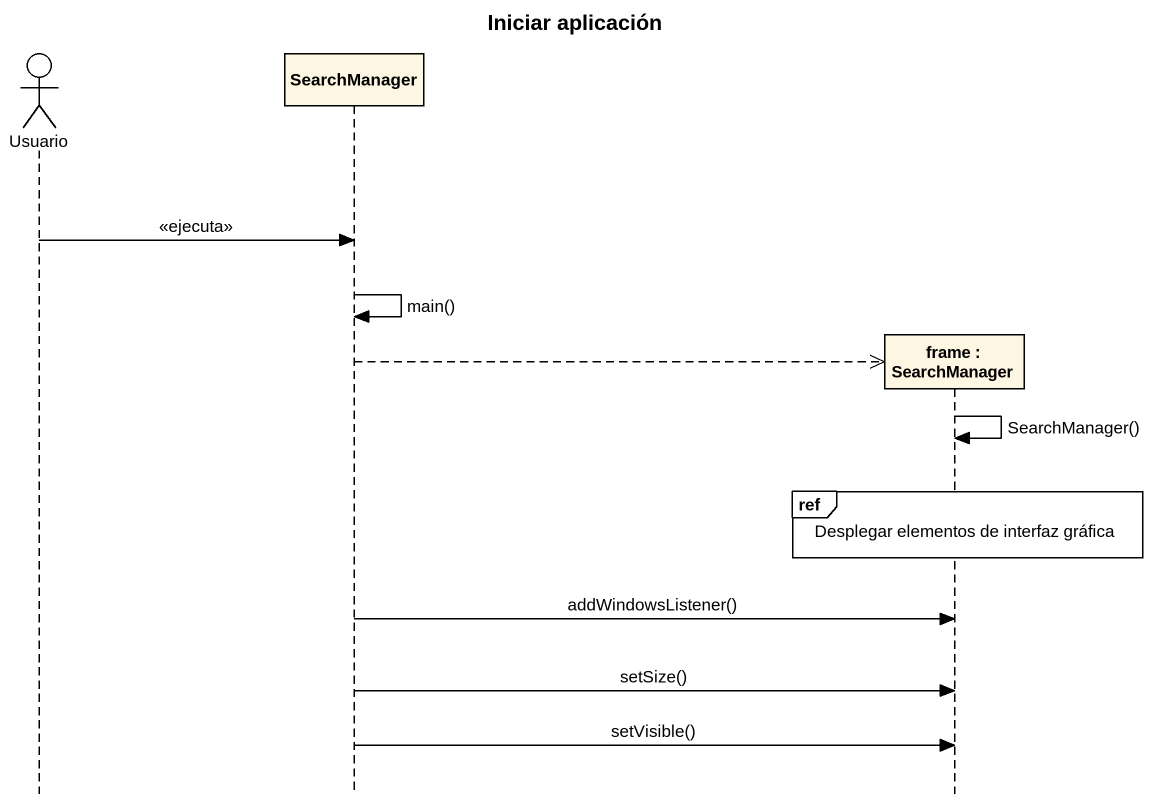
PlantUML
@startuml
title Iniciar aplicación
hide footbox
actor Usuario
participant SearchManager
participant "frame : SearchManager" as frame_

Usuario -> SearchManager : <<ejecuta>>
SearchManager -> SearchManager : main()
SearchManager -->> frame_ **
frame_ -> frame_ : SearchManager()
ref over frame_ : Desplegar elementos de interfaz gráfica
SearchManager -> frame_ : addWindowsListener()
SearchManager -> frame_ : setSize()
SearchManager -> frame_ : setVisible()
@enduml
